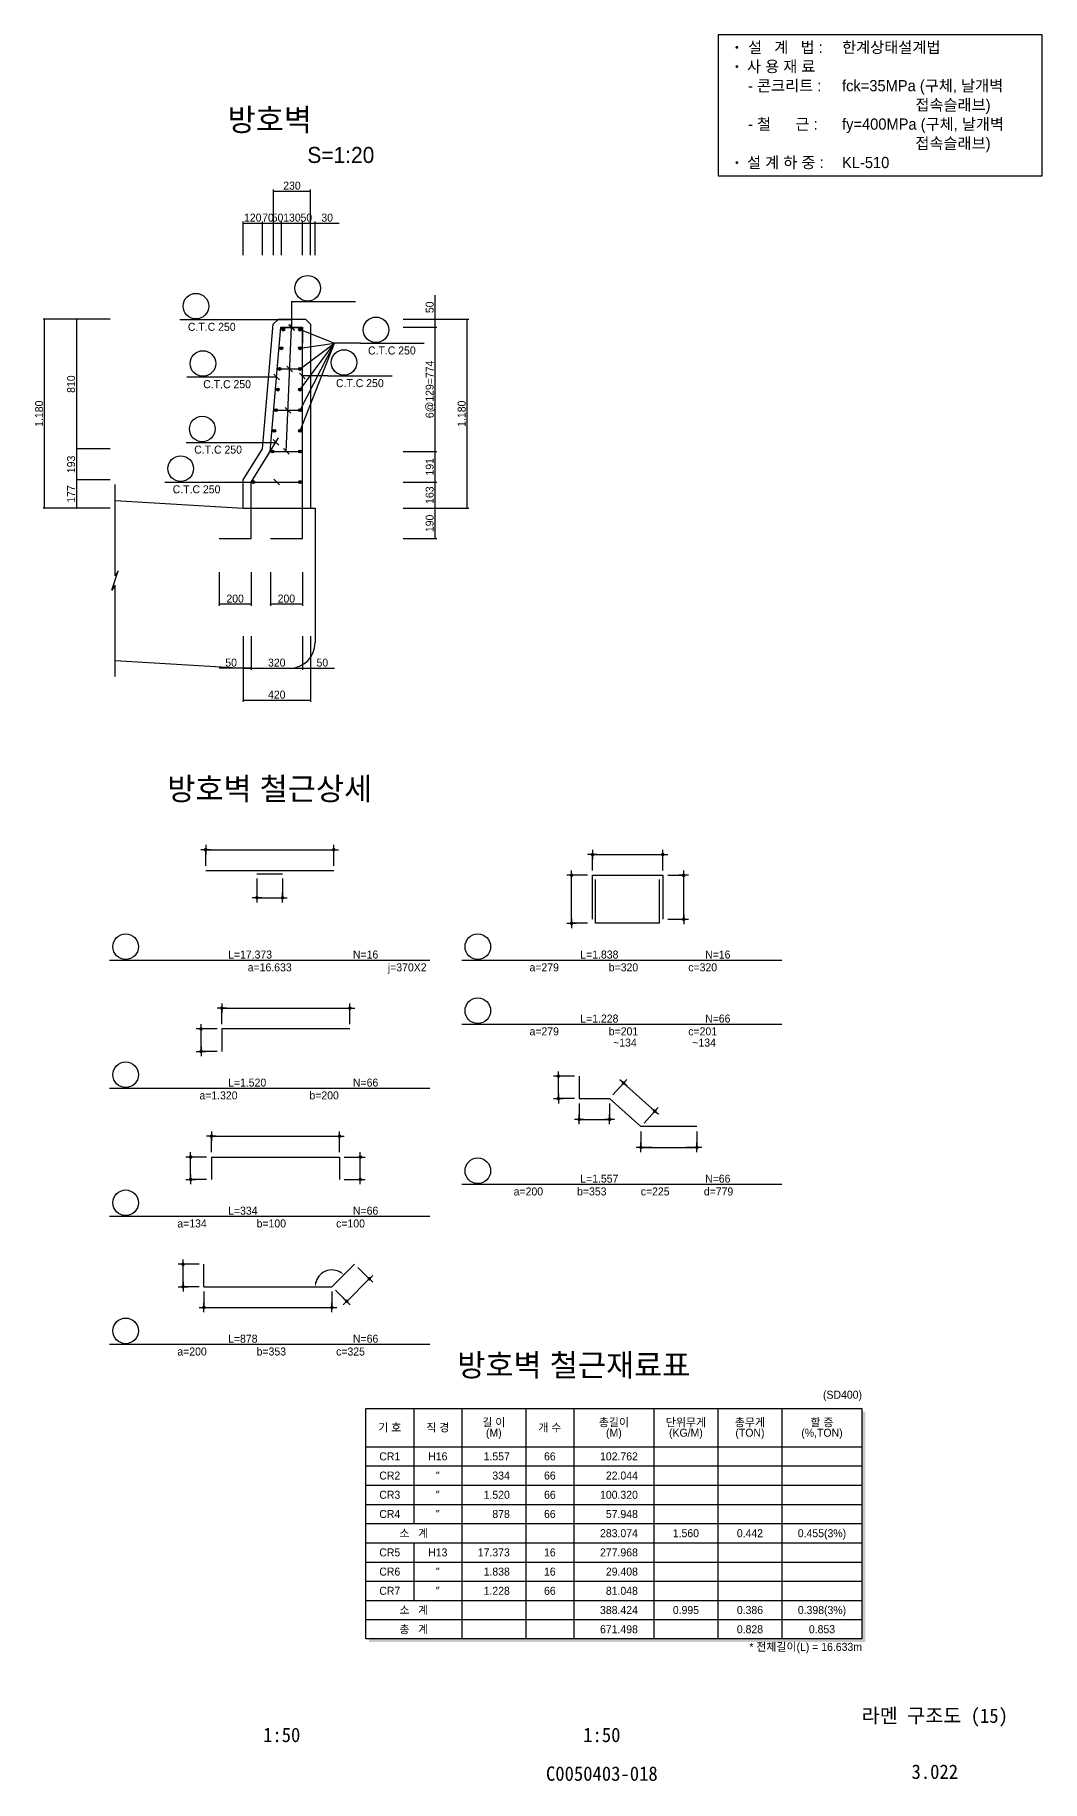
# Model space of a CAD drawing. Extents: x 2629709 to 3675628, y 1179 to 102095.
# Drawn here: x 3659899 to 3675628, y 1179 to 28450 of the extents above; entities that cross this region are included whole.
import ezdxf
from ezdxf.enums import TextEntityAlignment as Align

# ---------------------------------------------------------------- set-up
doc = ezdxf.new("R2010")
doc.units = 0
doc.header["$LTSCALE"] = 550
doc.header["$MEASUREMENT"] = 0
for name, color, linetype in [('CS-CONC-MAJR', 4, 'CONTINUOUS'), ('CS-CUTL', 1, 'CONTINUOUS'), ('CS-DIML', 1, 'CONTINUOUS'), ('CS-DIMS', 1, 'CONTINUOUS'), ('CS-DIMT', 3, 'CONTINUOUS'), ('CS-LEAT', 7, 'CONTINUOUS'), ('CS-MISC', 3, 'CONTINUOUS'), ('CS-NOTE', 3, 'CONTINUOUS'), ('CS-RBAR-EREC', 6, 'CONTINUOUS'), ('CS-RBAR-MAJR', 6, 'CONTINUOUS'), ('CS-SYMB', 3, 'CONTINUOUS'), ('CS-SYMB-LIN3', 1, 'CONTINUOUS'), ('CS-TABL-LIN1', 4, 'CONTINUOUS'), ('CS-TABL-LIN2', 1, 'CONTINUOUS'), ('CS-TABL-TEX2', 3, 'CONTINUOUS'), ('CS-TEXT', 3, 'CONTINUOUS'), ('CZ-TEX1', 6, 'CONTINUOUS'), ('CZ-TEX2', 3, 'CONTINUOUS'), ('TITLE-TEXT', 7, 'CONTINUOUS')]:
    doc.layers.add(name, color=color, linetype=linetype)
doc.styles.add('A_STANDARD', font='Dotum.ttf')
doc.styles.add('TB_TEXT', font='DotumChe.ttf')
doc.styles.add('돋움', font='Dotum.ttf')

# ---------------------------------------------------------------- blocks, each defined once
blk = doc.blocks.new('CSBSEC1')
at = {"layer": 'CS-RBAR-MAJR', "const_width": 0.45}
blk.add_lwpolyline([(0.225, 0, 1), (-0.225, 0, 1)], format="xyb", close=True, dxfattribs=at)
at = {"layer": 'CS-RBAR-MAJR'}
blk.add_circle((0, 0), 0.45, dxfattribs=at)
blk = doc.blocks.new('CXLEATK')
at = {"layer": 'CS-MISC'}
blk.add_line((-0.883885, 0.883882), (0.883882, -0.883882), dxfattribs=at)
blk = doc.blocks.new('CSBNUM1')
at = {"layer": 'CS-SYMB-LIN3'}
blk.add_line((0, 0), (20, 0), dxfattribs=at)
blk.add_circle((5, 4.2), 4, dxfattribs=at)
at = {"layer": 'CS-TEXT', "style": 'A_STANDARD', "flags": 1}
blk.add_attdef('RB_NO', text='', height=2.5, dxfattribs=at).set_placement((5, 4.2), align=Align.MIDDLE)
for tag, p in [('RB_DIA', (11.5, 1.5)), ('RB_LEN', (1.739, -3.958874))]:
    blk.add_attdef(tag, p, '', height=2.5, dxfattribs=at)
blk = doc.blocks.new('CXDIMDT2')
at = {"layer": 'CS-MISC', "const_width": 0.5}
blk.add_lwpolyline([(0.25, 0, 1), (-0.25, 0, 1)], format="xyb", close=True, dxfattribs=at)
blk = doc.blocks.new('CSBSHPE-A01')
at = {"layer": 'CS-DIMS'}
for p, q in [((-18.5, 6.5), (-21.5, 6.5)), ((-20, 8), (-20, 5)), ((-20, 1.5), (-20, 6.5)), ((-20, 6.5), (20, 6.5)), ((18.5, 6.5), (21.5, 6.5)), ((20, 5), (20, 8)), ((20, 1.5), (20, 6.5)), ((-4, -2.5), (-4, -8.5)), ((4, -2.5), (4, -8.5)), ((-2.5, -8.5), (-5.5, -8.5)), ((-4, -7), (-4, -10)), ((-4, -8.5), (4, -8.5)), ((2.5, -8.5), (5.5, -8.5)), ((4, -10), (4, -7))]:
    blk.add_line(p, q, dxfattribs=at)
at = {"layer": 'CS-DIMS', "const_width": 0.55}
for points in [[(-19.725, 6.5, 1), (-20.275, 6.5, 1)], [(20.275, 6.5, 1), (19.725, 6.5, 1)], [(-3.725, -8.5, 1), (-4.275, -8.5, 1)], [(4.275, -8.5, 1), (3.725, -8.5, 1)]]:
    blk.add_lwpolyline(points, format="xyb", close=True, dxfattribs=at)
at = {"layer": 'CS-RBAR-EREC'}
for p, q in [((-20, 0), (20, 0)), ((-4, -1), (4, -1))]:
    blk.add_line(p, q, dxfattribs=at)
at = {"layer": 'CS-TEXT', "style": 'A_STANDARD', "flags": 1}
for tag, p in [('A', (0, 8.166667)), ('J', (0, -6.833333))]:
    blk.add_attdef(tag, text='', height=2.5, dxfattribs=at).set_placement(p, align=Align.CENTER)
blk = doc.blocks.new('CSBNUM1-JEWON')
at = {"layer": 'CS-SYMB-LIN3'}
blk.add_circle((5, 4.2), 4, dxfattribs=at)
at = {"layer": 'CS-TEXT', "style": 'A_STANDARD', "flags": 1}
blk.add_attdef('RB_NO', text='', height=2.5, dxfattribs=at).set_placement((5, 4.2), align=Align.MIDDLE)
for tag, p in [('RB_DIA', (11.5, 1.5)), ('RB_LEN', (1.739, -3.958874))]:
    blk.add_attdef(tag, p, '', height=2.5, dxfattribs=at)
blk = doc.blocks.new('CSBSHPE-B00')
at = {"layer": 'CS-DIMS'}
for p, q in [((-18.5, 6.5), (-21.5, 6.5)), ((-20, 8), (-20, 5)), ((-20, 1.5), (-20, 6.5)), ((-20, 6.5), (20, 6.5)), ((18.5, 6.5), (21.5, 6.5)), ((20, 5), (20, 8)), ((20, 1.5), (20, 6.5)), ((-25, 0), (-28, 0)), ((-26.5, -1.5), (-26.5, 1.5)), ((-26.5, -7), (-26.5, 0)), ((-21.5, 0), (-26.5, 0)), ((-28, -7), (-25, -7)), ((-26.5, -5.5), (-26.5, -8.5)), ((-21.5, -7), (-26.5, -7))]:
    blk.add_line(p, q, dxfattribs=at)
at = {"layer": 'CS-DIMS', "const_width": 0.55}
for points in [[(-19.725, 6.5, 1), (-20.275, 6.5, 1)], [(20.275, 6.5, 1), (19.725, 6.5, 1)], [(-26.225, 0, 1), (-26.775, 0, 1)], [(-26.225, -7, 1), (-26.775, -7, 1)]]:
    blk.add_lwpolyline(points, format="xyb", close=True, dxfattribs=at)
at = {"layer": 'CS-RBAR-EREC'}
for p, q in [((-20, 0), (-20, -7)), ((20, 0), (-20, 0))]:
    blk.add_line(p, q, dxfattribs=at)
at = {"layer": 'CS-TEXT', "style": 'A_STANDARD', "flags": 1}
blk.add_attdef('A', text='', height=2.5, dxfattribs=at).set_placement((0, 8.166667), align=Align.CENTER)
blk.add_attdef('B', text='', height=2.5, rotation=90, dxfattribs=at).set_placement((-28.166667, -3.430843), align=Align.CENTER)
blk = doc.blocks.new('CSBSHPE-D00')
at = {"layer": 'CS-DIMS'}
for p, q in [((-18.5, 6.5), (-21.5, 6.5)), ((-20, 8), (-20, 5)), ((-20, 1.5), (-20, 6.5)), ((-20, 6.5), (20, 6.5)), ((18.5, 6.5), (21.5, 6.5)), ((20, 5), (20, 8)), ((20, 1.5), (20, 6.5)), ((-25, 0), (-28, 0)), ((-26.5, -1.5), (-26.5, 1.5)), ((-26.5, -7), (-26.5, 0)), ((-21.5, 0), (-26.5, 0)), ((21.5, 0), (26.5, 0)), ((25, 0), (28, 0)), ((26.5, -1.5), (26.5, 1.5)), ((26.5, -7), (26.5, 0)), ((-28, -7), (-25, -7)), ((-26.5, -5.5), (-26.5, -8.5)), ((-21.5, -7), (-26.5, -7)), ((21.5, -7), (26.5, -7)), ((25, -7), (28, -7)), ((26.5, -8.5), (26.5, -5.5))]:
    blk.add_line(p, q, dxfattribs=at)
at = {"layer": 'CS-DIMS', "const_width": 0.55}
for points in [[(-19.725, 6.5, 1), (-20.275, 6.5, 1)], [(20.275, 6.5, 1), (19.725, 6.5, 1)], [(-26.225, 0, 1), (-26.775, 0, 1)], [(26.775, 0, 1), (26.225, 0, 1)], [(-26.225, -7, 1), (-26.775, -7, 1)], [(26.775, -7, 1), (26.225, -7, 1)]]:
    blk.add_lwpolyline(points, format="xyb", close=True, dxfattribs=at)
at = {"layer": 'CS-RBAR-EREC'}
for p, q in [((-20, 0), (-20, -7)), ((-20, 0), (20, 0)), ((20, 0), (20, -7))]:
    blk.add_line(p, q, dxfattribs=at)
at = {"layer": 'CS-TEXT', "style": 'A_STANDARD', "flags": 1}
blk.add_attdef('A', text='', height=2.5, dxfattribs=at).set_placement((0, 8.166667), align=Align.CENTER)
for tag, p in [('B', (-28.166667, -3.430843)), ('C', (24.833333, -3.430843))]:
    blk.add_attdef(tag, text='', height=2.5, rotation=90, dxfattribs=at).set_placement(p, align=Align.CENTER)
blk = doc.blocks.new('CSBSHPE-G06')
at = {"layer": 'CS-DIMS'}
for p, q in [((-25, 7), (-28, 7)), ((-26.5, 5.5), (-26.5, 8.5)), ((-21.5, 7), (-26.5, 7)), ((-26.5, 0), (-26.5, 7)), ((28.131728, 6.010408), (31.667262, 2.474874)), ((-28, 0), (-25, 0)), ((-26.5, 1.5), (-26.5, -1.5)), ((-21.5, 0), (-26.5, 0)), ((24.596194, -4.596194), (31.667262, 2.474874)), ((30.606602, 1.414214), (32.727922, 3.535534)), ((32.727922, 1.414214), (30.606602, 3.535534)), ((-20, -1.5), (-20, -6.5)), ((-20, -8), (-20, -5)), ((20, -1.5), (20, -6.5)), ((20, -8), (20, -5)), ((21.06066, -1.06066), (24.596194, -4.596194)), ((25.656854, -5.656854), (23.535534, -3.535534)), ((23.535534, -5.656854), (25.656854, -3.535534)), ((-21.5, -6.5), (-18.5, -6.5)), ((-20, -6.5), (20, -6.5)), ((18.5, -6.5), (21.5, -6.5))]:
    blk.add_line(p, q, dxfattribs=at)
for points, const_width in [([(-26.225, 7, 1), (-26.775, 7, 1)], 0.55), ([(-26.225, 0, 1), (-26.775, 0, 1)], 0.55), ([(31.942262, 2.474873, 1), (31.392262, 2.474873, 1)], 0.55), ([(24.871193, -4.596194, 1), (24.321195, -4.596194, 1)], 0.549999), ([(-19.725, -6.5, 1), (-20.275, -6.5, 1)], 0.55), ([(20.275, -6.5, 1), (19.725, -6.5, 1)], 0.55)]:
    blk.add_lwpolyline(points, format="xyb", close=True, dxfattribs=dict(at, const_width=const_width))
at = {"layer": 'CS-DIMS', "linetype": 'ByBlock'}
blk.add_arc((20, 0), 5.235912, 55.959545, 169.040455, dxfattribs=at)
at = {"layer": 'CS-DIMS'}
for points in [[(14.658472, 1.517019), (15.156187, 1.469271), (14.764088, 0)], [(22.386162, 4.464025), (22.704337, 4.849725), (23.702349, 3.702349)]]:
    blk.add_solid(points, dxfattribs=at)
at = {"layer": 'CS-RBAR-EREC'}
for p, q in [((-20, 0), (-20, 7)), ((20, 0), (27.071068, 7.071068)), ((-20, 0), (20, 0))]:
    blk.add_line(p, q, dxfattribs=at)
at = {"layer": 'CS-TEXT', "style": 'A_STANDARD', "flags": 1}
for tag, p in [('X1', (13.723, 4.043667)), ('B', (0, -4.833333))]:
    blk.add_attdef(tag, text='', height=2.5, dxfattribs=at).set_placement(p, align=Align.CENTER)
for tag, rotation, p in [('A', 90, (-28.166667, 3.569157)), ('C', 45, (27.052723, 0.196777))]:
    blk.add_attdef(tag, text='', height=2.5, rotation=rotation, dxfattribs=at).set_placement(p, align=Align.CENTER)
blk = doc.blocks.new('CSBSHPE-H07')
at = {"layer": 'CS-DIMS'}
for p, q in [((-9.5, 6.5), (-12.5, 6.5)), ((-11, 8), (-11, 5)), ((-11, 1.5), (-11, 6.5)), ((-11, 6.5), (11, 6.5)), ((9.5, 6.5), (12.5, 6.5)), ((11, 5), (11, 8)), ((11, 1.5), (11, 6.5)), ((-16, 0), (-19, 0)), ((-17.5, -1.5), (-17.5, 1.5)), ((-17.5, -15), (-17.5, 0)), ((-12.5, 0), (-17.5, 0)), ((12.5, 0), (17.5, 0)), ((19, 0), (16, 0)), ((17.5, -1.5), (17.5, 1.5)), ((17.5, -13.7326), (17.5, 0)), ((-19, -15), (-16, -15)), ((-17.5, -13.5), (-17.5, -16.5)), ((-12.5, -15), (-17.5, -15)), ((12.5, -13.7326), (17.5, -13.7326)), ((16, -13.7326), (19, -13.7326)), ((17.5, -12.2326), (17.5, -15.2326))]:
    blk.add_line(p, q, dxfattribs=at)
at = {"layer": 'CS-DIMS', "const_width": 0.55}
for points in [[(-10.725, 6.5, 1), (-11.275, 6.5, 1)], [(11.275, 6.5, 1), (10.725, 6.5, 1)], [(-17.225, 0, 1), (-17.775, 0, 1)], [(17.775, 0, 1), (17.225, 0, 1)], [(-17.225, -15, 1), (-17.775, -15, 1)], [(17.775, -13.7326, 1), (17.225, -13.7326, 1)]]:
    blk.add_lwpolyline(points, format="xyb", close=True, dxfattribs=at)
at = {"layer": 'CS-RBAR-EREC'}
for p, q in [((-11, -13.7326), (-11, 0)), ((-11, 0), (11, 0)), ((11, 0), (11, -13.7326)), ((-10, -15), (-10, -1.267406)), ((10, -15), (10, -1.267406)), ((10, -15), (-10, -15))]:
    blk.add_line(p, q, dxfattribs=at)
at = {"layer": 'CS-TEXT', "style": 'A_STANDARD', "flags": 1}
blk.add_attdef('A', text='', height=2.5, dxfattribs=at).set_placement((0, 8.166667), align=Align.CENTER)
for tag, p in [('B', (-19.166667, -7.430843)), ('C', (15.833333, -6.8663))]:
    blk.add_attdef(tag, text='', height=2.5, rotation=90, dxfattribs=at).set_placement(p, align=Align.CENTER)
blk = doc.blocks.new('CSBSHPE-G40')
at = {"layer": 'CS-DIMS'}
for p, q in [((-34.54, 14.26), (-34.54, 17.26)), ((-33.04, 15.76), (-36.04, 15.76)), ((-34.54, 8.76), (-34.54, 15.76)), ((-29.54, 15.76), (-34.54, 15.76)), ((-17.51807, 9.876305), (-14.178305, 13.597322)), ((-13.062, 12.595393), (-15.29461, 14.599252)), ((-13.176376, 14.713627), (-15.180235, 12.481017)), ((-14.178305, 13.597322), (-4.418305, 4.837322)), ((-36.04, 8.76), (-33.04, 8.76)), ((-34.54, 10.26), (-34.54, 7.26)), ((-29.54, 8.76), (-34.54, 8.76)), ((-28.04, 7.26), (-28.04, 2.26)), ((-18.52, 7.26), (-18.52, 2.26)), ((-5.53461, 5.839252), (-3.302, 3.835393)), ((-5.420235, 3.721017), (-3.416376, 5.953627)), ((-26.54, 2.26), (-29.54, 2.26)), ((-28.04, 0.76), (-28.04, 3.76)), ((-28.04, 2.26), (-18.52, 2.26)), ((-17.02, 2.26), (-20.02, 2.26)), ((-18.52, 0.76), (-18.52, 3.76)), ((-7.75807, 1.116305), (-4.418305, 4.837322)), ((-8.76, -1.5), (-8.76, -6.5)), ((-8.76, -8), (-8.76, -5)), ((8.76, -1.5), (8.76, -6.5)), ((8.76, -8), (8.76, -5)), ((-5.26, -6.5), (-10.26, -6.5)), ((-8.76, -6.5), (8.76, -6.5)), ((10.26, -6.5), (5.26, -6.5))]:
    blk.add_line(p, q, dxfattribs=at)
at = {"layer": 'CS-DIMS', "const_width": 0.55}
for points in [[(-34.265, 15.76, 1), (-34.815, 15.76, 1)], [(-13.903305, 13.597322, 1), (-14.453305, 13.597322, 1)], [(-34.265, 8.76, 1), (-34.815, 8.76, 1)], [(-27.765, 2.26, 1), (-28.315, 2.26, 1)], [(-18.245, 2.26, 1), (-18.795, 2.26, 1)], [(-4.143305, 4.837322, 1), (-4.693305, 4.837322, 1)], [(-8.485, -6.5, 1), (-9.035, -6.5, 1)], [(9.035, -6.5, 1), (8.485, -6.5, 1)]]:
    blk.add_lwpolyline(points, format="xyb", close=True, dxfattribs=at)
at = {"layer": 'CS-RBAR-EREC'}
for p, q in [((-28.04, 15.76), (-28.04, 8.76)), ((-28.04, 8.76), (-18.52, 8.76)), ((-18.52, 8.76), (-8.76, 0)), ((8.76, 0), (-8.76, 0))]:
    blk.add_line(p, q, dxfattribs=at)
at = {"layer": 'CS-TEXT', "style": 'A_STANDARD', "flags": 1}
for tag, rotation, p in [('A', 90, (-36.206667, 12.329157)), ('C', 318.090723, (-8.227819, 10.492727))]:
    blk.add_attdef(tag, text='', height=2.5, rotation=rotation, dxfattribs=at).set_placement(p, align=Align.CENTER)
for tag, p in [('B', (-23.28, 3.926667)), ('D', (0, -4.833333))]:
    blk.add_attdef(tag, text='', height=2.5, dxfattribs=at).set_placement(p, align=Align.CENTER)
blk = doc.blocks.new('A$Cc22b2ba3')
at = {"layer": 'CS-LEAT', "linetype": 'ByBlock'}
blk.add_lwpolyline([(-10615, -4900), (-500, -4900), (-500, -500), (-10615, -500)], close=True, dxfattribs=at)
at = {"layer": 'CS-NOTE', "linetype": 'ByBlock', "const_width": 43.7}
for points in [[(-10054, -887, 1), (-10011, -887, 1)], [(-10054, -1487, 1), (-10011, -1487, 1)], [(-10054, -4487, 1), (-10011, -4487, 1)]]:
    blk.add_lwpolyline(points, format="xyb", close=True, dxfattribs=at)
at = {"layer": 'CS-NOTE', "linetype": 'ByBlock', "style": '돋움'}
for s, p in [('설   계   법 : ', (-9684, -1060)), ('한계상태설계법', (-6747, -1060)), ('사 용 재 료', (-9716, -1660)), ('- 콘크리트 :', (-9684, -2260)), ('fck=35MPa (구체, 날개벽', (-6747, -2260)), ('                  접속슬래브)', (-6747, -2860)), ('- 철      근 :', (-9684, -3460)), ('fy=400MPa (구체, 날개벽', (-6747, -3460)), ('                  접속슬래브)', (-6747, -4060)), ('설 계 하 중 :', (-9716, -4660)), ('KL-510', (-6747, -4660))]:
    blk.add_text(s, height=350, dxfattribs=at).set_placement(p)

msp = doc.modelspace()

# ---------------------------------------------------------------- linework, layer by layer
at = {"layer": 'CS-CONC-MAJR'}
for p, q in [((3663619, 23934), (3663701, 24009)), ((3663701, 24009), (3664126, 24009)), ((3664126, 24009), (3664201, 23934)), ((3663451, 21984), (3663619, 23934)), ((3664201, 23934), (3664201, 21984)), ((3663151, 21501), (3663451, 21984)), ((3664201, 21984), (3664201, 21501)), ((3663151, 21059), (3663151, 21501)), ((3664201, 21501), (3664201, 21059)), ((3661151, 21179), (3663151, 21059)), ((3663151, 21059), (3664276, 21059)), ((3664276, 21059), (3664276, 18959)), ((3661151, 18679), (3663151, 18559)), ((3663151, 18559), (3663876, 18559))]:
    msp.add_line(p, q, dxfattribs=at)
msp.add_arc((3663876, 18959), 400, 270, 0, dxfattribs=at)
at = {"layer": 'CS-CUTL'}
for p, q in [((3661151, 20004), (3661151, 21429)), ((3661101, 19779), (3661201, 20079)), ((3661201, 20079), (3661151, 20004)), ((3661151, 19854), (3661101, 19779)), ((3661151, 18429), (3661151, 19854))]:
    msp.add_line(p, q, dxfattribs=at)
at = {"layer": 'CS-DIML'}
for p, q in [((3663626, 25509), (3663626, 26034)), ((3663626, 26009), (3664201, 26009)), ((3664201, 25509), (3664201, 26034)), ((3663151, 25009), (3663151, 25534)), ((3663151, 25509), (3663451, 25509)), ((3663451, 25009), (3663451, 25534)), ((3663451, 25509), (3663626, 25509)), ((3663626, 25009), (3663626, 25534)), ((3663626, 25509), (3663751, 25509)), ((3663751, 25009), (3663751, 25534)), ((3663751, 25509), (3664076, 25509)), ((3664076, 25009), (3664076, 25534)), ((3664076, 25509), (3664201, 25509)), ((3664201, 25009), (3664201, 25534)), ((3664201, 25509), (3664276, 25509)), ((3664276, 25009), (3664276, 25534)), ((3664276, 25509), (3664651, 25509)), ((3663908, 24284), (3663908, 23884)), ((3666151, 24009), (3666151, 24384)), ((3660551, 24009), (3660026, 24009)), ((3660051, 21059), (3660051, 24009)), ((3661076, 24009), (3660551, 24009)), ((3660551, 21984), (3660551, 24009)), ((3663163, 24004), (3663913, 24004)), ((3663824, 21944), (3663913, 24004)), ((3665651, 24009), (3666176, 24009)), ((3666151, 23884), (3666151, 24009)), ((3666151, 24009), (3666676, 24009)), ((3666651, 21059), (3666651, 24009)), ((3664040, 23848), (3664576, 23634)), ((3665651, 23884), (3666176, 23884)), ((3666151, 21944), (3666151, 23884)), ((3664040, 23556), (3664576, 23634)), ((3664040, 23234), (3664576, 23634)), ((3664040, 22911), (3664576, 23634)), ((3664040, 22589), (3664576, 23634)), ((3664040, 22266), (3664576, 23634)), ((3664976, 23634), (3664576, 23634)), ((3663273, 23108), (3663673, 23108)), ((3664476, 23124), (3664076, 23124)), ((3661076, 21984), (3660551, 21984)), ((3660551, 21501), (3660551, 21984)), ((3663262, 22086), (3663662, 22086)), ((3665651, 21944), (3666176, 21944)), ((3666151, 21466), (3666151, 21944)), ((3661076, 21501), (3660551, 21501)), ((3660551, 21059), (3660551, 21501)), ((3662926, 21466), (3663676, 21466)), ((3665651, 21466), (3666176, 21466)), ((3666151, 21059), (3666151, 21466)), ((3660551, 21059), (3660026, 21059)), ((3661076, 21059), (3660551, 21059)), ((3665651, 21059), (3666176, 21059)), ((3666151, 20584), (3666151, 21059)), ((3666151, 21059), (3666676, 21059)), ((3665651, 20584), (3666176, 20584)), ((3662776, 20059), (3662776, 19534)), ((3663276, 20059), (3663276, 19534)), ((3663576, 20059), (3663576, 19534)), ((3664076, 20059), (3664076, 19534)), ((3663276, 19559), (3662776, 19559)), ((3664076, 19559), (3663576, 19559)), ((3663151, 19059), (3663151, 18534)), ((3663276, 19059), (3663276, 18534)), ((3663276, 19059), (3663276, 18534)), ((3664076, 19059), (3664076, 18534)), ((3664201, 19059), (3664201, 18534)), ((3663151, 18559), (3662776, 18559)), ((3663276, 18559), (3663151, 18559)), ((3663151, 18559), (3663151, 18034)), ((3663276, 18559), (3664076, 18559)), ((3664076, 18559), (3664201, 18559)), ((3664201, 18559), (3664576, 18559)), ((3664201, 18559), (3664201, 18034)), ((3663151, 18059), (3664201, 18059)), ((3661066, 14000), (3666066, 14000)), ((3666566, 14000), (3671566, 14000)), ((3666566, 13000), (3671566, 13000)), ((3661066, 12000), (3666066, 12000)), ((3666566, 10500), (3671566, 10500)), ((3661066, 10000), (3666066, 10000)), ((3661066, 8000), (3666066, 8000))]:
    msp.add_line(p, q, dxfattribs=at)
at = {"layer": 'CS-RBAR-MAJR'}
for p, q in [((3663573, 21943), (3663741, 23884)), ((3663719, 23634), (3663741, 23884)), ((3663740, 23879), (3664076, 23879)), ((3663741, 23884), (3664076, 23884)), ((3664076, 21984), (3664076, 23884)), ((3664076, 23884), (3664076, 23634)), ((3663684, 23234), (3664076, 23234)), ((3663629, 22589), (3664076, 22589)), ((3663276, 21466), (3663705, 22155)), ((3663276, 21466), (3663573, 21943)), ((3663573, 21944), (3664076, 21944)), ((3664076, 21501), (3664076, 21984)), ((3663276, 21466), (3664076, 21466)), ((3663276, 21059), (3663276, 21466)), ((3663276, 21059), (3663276, 21466)), ((3664076, 21059), (3664076, 21501)), ((3663276, 20584), (3663276, 21059)), ((3663276, 20584), (3663276, 21059)), ((3664076, 20584), (3664076, 21059)), ((3662776, 20584), (3663276, 20584)), ((3662776, 20584), (3663276, 20584)), ((3663576, 20584), (3664076, 20584))]:
    msp.add_line(p, q, dxfattribs=at)
at = {"layer": 'CS-TABL-LIN1'}
msp.add_lwpolyline([(3665066, 7000), (3672816, 7000), (3672816, 3400), (3665066, 3400)], close=True, dxfattribs=at)
for points in [[(3672816, 6950), (3672866, 6950), (3672816, 3400), (3672866, 3400)], [(3665116, 3400), (3672866, 3400), (3665116, 3350), (3672866, 3350)]]:
    msp.add_solid(points, dxfattribs=at)
at = {"layer": 'CS-TABL-LIN2'}
for p, q in [((3665816, 7000), (3665816, 5200)), ((3666566, 7000), (3666566, 3400)), ((3667566, 7000), (3667566, 3400)), ((3668316, 7000), (3668316, 3400)), ((3669566, 7000), (3669566, 3400)), ((3670566, 7000), (3670566, 3400)), ((3671566, 7000), (3671566, 3400)), ((3665066, 6400), (3672816, 6400)), ((3665066, 6100), (3672816, 6100)), ((3665066, 5800), (3672816, 5800)), ((3665066, 5500), (3672816, 5500)), ((3665066, 5200), (3672816, 5200)), ((3665066, 4900), (3672816, 4900)), ((3665816, 4900), (3665816, 4000)), ((3665066, 4600), (3672816, 4600)), ((3665066, 4300), (3672816, 4300)), ((3665066, 4000), (3672816, 4000)), ((3665066, 3700), (3672816, 3700))]:
    msp.add_line(p, q, dxfattribs=at)

# ---------------------------------------------------------------- block references
at = {"layer": 'CS-DIMT', "linetype": 'ByBlock', "xscale": 0.5, "yscale": 0.5, "zscale": 0.5}
msp.add_blockref('A$Cc22b2ba3', (3675878, 28700), dxfattribs=at)
at = {"layer": 'CS-RBAR-EREC', "xscale": 50, "yscale": 50, "zscale": 50}
for name, p in [('CSBSHPE-A01', (3663566, 15400)), ('CSBSHPE-H07', (3669156, 15325)), ('CSBSHPE-B00', (3663819, 12925)), ('CSBSHPE-G40', (3669801, 11400)), ('CSBSHPE-D00', (3663656, 10925)), ('CSBSHPE-G06', (3663538, 8900))]:
    msp.add_blockref(name, p, dxfattribs=at)
at = {"layer": 'CS-RBAR-MAJR', "xscale": 50, "yscale": 50, "zscale": 50}
for name, p in [('CSBNUM1', (3663908, 24284)), ('CSBNUM1', (3662163, 24004)), ('CSBNUM1', (3664976, 23634)), ('CSBSEC1', (3663777, 23848)), ('CSBSEC1', (3664040, 23848)), ('CSBNUM1', (3662273, 23108)), ('CSBSEC1', (3663748, 23556)), ('CSBSEC1', (3664040, 23556)), ('CSBNUM1', (3664476, 23124)), ('CSBSEC1', (3663720, 23234)), ('CSBSEC1', (3664040, 23234)), ('CSBSEC1', (3663693, 22911)), ('CSBSEC1', (3664040, 22911)), ('CSBNUM1', (3662262, 22086)), ('CSBSEC1', (3663665, 22589)), ('CSBSEC1', (3664040, 22589)), ('CSBSEC1', (3663637, 22266)), ('CSBSEC1', (3664040, 22266)), ('CSBNUM1', (3661926, 21466)), ('CSBSEC1', (3663609, 21944)), ('CSBSEC1', (3664040, 21944)), ('CSBSEC1', (3663312, 21466)), ('CSBSEC1', (3664040, 21466)), ('CSBNUM1-JEWON', (3661066, 14000)), ('CSBNUM1-JEWON', (3666566, 14000)), ('CSBNUM1-JEWON', (3666566, 13000)), ('CSBNUM1-JEWON', (3661066, 12000)), ('CSBNUM1-JEWON', (3666566, 10500)), ('CSBNUM1-JEWON', (3661066, 10000)), ('CSBNUM1-JEWON', (3661066, 8000))]:
    msp.add_blockref(name, p, dxfattribs=at)
at = {"layer": 'CS-SYMB', "xscale": 22, "yscale": 22, "zscale": 22, "rotation": 90}
for p in [(3663626, 26009), (3664201, 26009), (3663151, 25509), (3663451, 25509), (3663451, 25509), (3663626, 25509), (3663626, 25509), (3663751, 25509), (3663751, 25509), (3664076, 25509), (3664076, 25509), (3664201, 25509), (3664201, 25509), (3664276, 25509), (3664276, 25509), (3660051, 24009), (3660551, 24009), (3666151, 24009), (3666151, 24009), (3666651, 24009), (3666151, 23884), (3666151, 23884), (3660551, 21984), (3660551, 21984), (3666151, 21944), (3666151, 21944), (3660551, 21501), (3660551, 21501), (3666151, 21466), (3666151, 21466), (3660051, 21059), (3660551, 21059), (3666151, 21059), (3666151, 21059), (3666651, 21059), (3666151, 20584), (3662776, 19559), (3663276, 19559), (3663576, 19559), (3664076, 19559), (3663151, 18559), (3663151, 18559), (3663276, 18559), (3663276, 18559), (3664076, 18559), (3664076, 18559), (3664201, 18559), (3664201, 18559), (3663151, 18059), (3664201, 18059)]:
    msp.add_blockref('CXDIMDT2', p, dxfattribs=at)
at = {"layer": 'CS-SYMB', "xscale": 50, "yscale": 50, "zscale": 50}
for p in [(3663908, 23884), (3663908, 23879), (3663880, 23234), (3663673, 23108), (3664076, 23124), (3663852, 22589), (3663662, 22086), (3663824, 21944), (3663676, 21466)]:
    msp.add_blockref('CXLEATK', p, dxfattribs=at)

# ---------------------------------------------------------------- texts
at = {"layer": 'CS-DIMT', "style": 'A_STANDARD'}
for s, p in [('230', (3663913, 26034)), ('120', (3663301, 25534)), ('70', (3663538, 25534)), ('50', (3663688, 25534)), ('130', (3663913, 25534)), ('50', (3664138, 25534)), ('30', (3664463, 25534)), ('200', (3663026, 19584)), ('200', (3663826, 19584)), ('50', (3662963, 18584)), ('320', (3663676, 18584)), ('50', (3664388, 18584)), ('420', (3663676, 18084))]:
    msp.add_text(s, height=125, dxfattribs=at).set_placement(p, align=Align.CENTER)
for s, p in [('50', (3666126, 24196)), ('6@129=774', (3666126, 22914)), ('810', (3660526, 22996)), ('1.180', (3660026, 22534)), ('1.180', (3666626, 22534)), ('193', (3660526, 21742)), ('191', (3666126, 21705)), ('177', (3660526, 21280)), ('163', (3666126, 21262)), ('190', (3666126, 20821))]:
    msp.add_text(s, height=125, rotation=90, dxfattribs=at).set_placement(p, align=Align.CENTER)
at = {"layer": 'CS-TABL-TEX2', "style": 'A_STANDARD'}
for s, p in [('(SD400)', (3672816, 7150)), ('* 전체길이(L) = 16.633m', (3672816, 3212))]:
    msp.add_text(s, height=125, dxfattribs=at).set_placement(p, align=Align.RIGHT)
for s, p in [('길 이', (3667066, 6781)), ('총길이', (3668941, 6781)), ('단위무게', (3670066, 6781)), ('총무게', (3671066, 6781)), ('할 증', (3672191, 6781)), ('기 호', (3665441, 6700)), ('직 경', (3666191, 6700)), ('(M)', (3667066, 6619)), ('개 수', (3667941, 6700)), ('(M)', (3668941, 6619)), ('(KG/M)', (3670066, 6619)), ('(TON)', (3671066, 6619)), ('(%,TON)', (3672191, 6619)), ('CR1', (3665441, 6250)), ('H16', (3666191, 6250)), ('66', (3667941, 6250)), ('CR2', (3665441, 5950)), ('"', (3666191, 5950)), ('66', (3667941, 5950)), ('CR3', (3665441, 5650)), ('"', (3666191, 5650)), ('66', (3667941, 5650)), ('CR4', (3665441, 5350)), ('"', (3666191, 5350)), ('66', (3667941, 5350)), ('소   계', (3665816, 5050)), ('1.560', (3670066, 5050)), ('0.442', (3671066, 5050)), ('0.455(3%)', (3672191, 5050)), ('CR5', (3665441, 4750)), ('H13', (3666191, 4750)), ('16', (3667941, 4750)), ('CR6', (3665441, 4450)), ('"', (3666191, 4450)), ('16', (3667941, 4450)), ('CR7', (3665441, 4150)), ('"', (3666191, 4150)), ('66', (3667941, 4150)), ('소   계', (3665816, 3850)), ('0.995', (3670066, 3850)), ('0.386', (3671066, 3850)), ('0.398(3%)', (3672191, 3850)), ('총   계', (3665816, 3550)), ('0.828', (3671066, 3550)), ('0.853', (3672191, 3550))]:
    msp.add_text(s, height=125, dxfattribs=at).set_placement(p, align=Align.MIDDLE_CENTER)
for s, p in [('1.557', (3667316, 6250)), ('102.762', (3669316, 6250)), ('334', (3667316, 5950)), ('22.044', (3669316, 5950)), ('1.520', (3667316, 5650)), ('100.320', (3669316, 5650)), ('878', (3667316, 5350)), ('57.948', (3669316, 5350)), ('283.074', (3669316, 5050)), ('17.373', (3667316, 4750)), ('277.968', (3669316, 4750)), ('1.838', (3667316, 4450)), ('29.408', (3669316, 4450)), ('1.228', (3667316, 4150)), ('81.048', (3669316, 4150)), ('388.424', (3669316, 3850)), ('671.498', (3669316, 3550))]:
    msp.add_text(s, height=125, dxfattribs=at).set_placement(p, align=Align.MIDDLE_RIGHT)
at = {"layer": 'CS-TEXT', "style": 'A_STANDARD'}
for s, p in [('C.T.C 250', (3662288, 23829)), ('C.T.C 250', (3665101, 23459)), ('C.T.C 250', (3664601, 22949)), ('C.T.C 250', (3662387, 21911)), ('C.T.C 250', (3662051, 21291)), ('L=17.373', (3662916, 14025)), ('N=16', (3664866, 14025)), ('L=1.838', (3668416, 14025)), ('N=16', (3670366, 14025)), ('L=1.228', (3668416, 13025)), ('N=66', (3670366, 13025)), ('L=1.520', (3662916, 12025)), ('N=66', (3664866, 12025)), ('L=1.557', (3668416, 10525)), ('N=66', (3670366, 10525)), ('L=334', (3662916, 10025)), ('N=66', (3664866, 10025)), ('L=878', (3662916, 8025)), ('N=66', (3664866, 8025))]:
    msp.add_text(s, height=125, dxfattribs=at).set_placement(p)
for s, p in [('C.T.C 250', (3663273, 22933)), ('j=370X2', (3666016, 13825))]:
    msp.add_text(s, height=125, dxfattribs=at).set_placement(p, align=Align.RIGHT)
for s, p in [('a=16.633', (3663566, 13825)), ('a=279', (3667853, 13825)), ('b=320', (3669091, 13825)), ('c=320', (3670328, 13825)), ('a=279', (3667853, 12825)), ('b=201', (3669091, 12825)), ('c=201', (3670328, 12825)), (' ~134', (3669091, 12650)), (' ~134', (3670328, 12650)), ('a=1.320', (3662766, 11825)), ('b=200', (3664416, 11825)), ('a=200', (3667606, 10325)), ('b=353', (3668596, 10325)), ('c=225', (3669586, 10325)), ('d=779', (3670576, 10325)), ('a=134', (3662353, 9825)), ('b=100', (3663591, 9825)), ('c=100', (3664828, 9825)), ('a=200', (3662353, 7825)), ('b=353', (3663591, 7825)), ('c=325', (3664828, 7825))]:
    msp.add_text(s, height=125, dxfattribs=at).set_placement(p, align=Align.CENTER)
at = {"layer": 'CZ-TEX1', "style": 'A_STANDARD'}
for s, p in [('방호벽', (3663566, 26950)), ('방호벽 철근상세', (3663566, 16500)), ('방호벽 철근재료표', (3668316, 7500))]:
    msp.add_text(s, height=350, dxfattribs=at).set_placement(p, align=Align.CENTER)
at = {"layer": 'CZ-TEX2', "style": 'A_STANDARD'}
msp.add_text('S=1:20', height=250, dxfattribs=at).set_placement((3664154, 26450))
at = {"layer": 'TITLE-TEXT', "style": 'TB_TEXT'}
for s, p in [('라멘 구조도 (15)', (3673953, 2200)), ('1:50', (3663753, 1900)), ('1:50', (3668753, 1900)), ('C0050403-018', (3668753, 1295)), ('3.022', (3673953, 1325))]:
    msp.add_text(s, height=225, dxfattribs=at).set_placement(p, align=Align.MIDDLE_CENTER)

doc.saveas('drawing.dxf')
